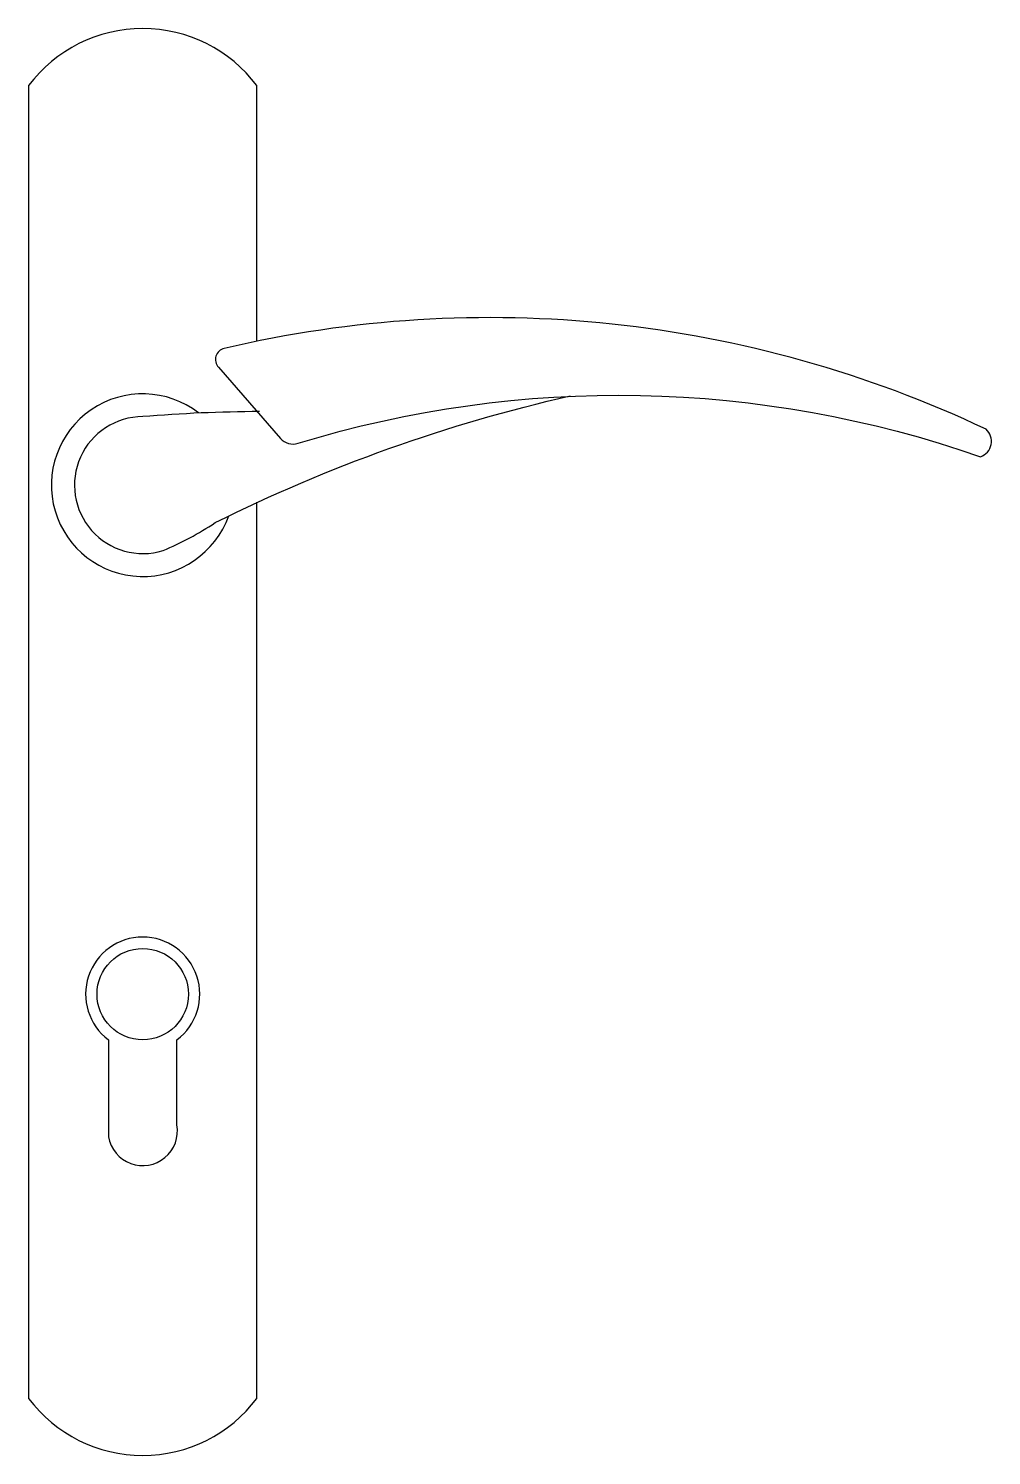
# Model space of a CAD drawing. Header units: metres. Extents: x 98 to 301, y 749 to 1049.
import ezdxf

# ---------------------------------------------------------------- set-up
doc = ezdxf.new("R2010")
doc.units = ezdxf.units.M
doc.layers.add('3', color=3, linetype='Continuous')
doc.layers.add('7', color=7, linetype='Continuous')

msp = doc.modelspace()

# ---------------------------------------------------------------- linework, layer by layer
at = {"layer": '3'}
msp.add_circle((122.38, 845.74), 9.6, dxfattribs=at)
at = {"layer": '7'}
for points in [[(146.38, 983), (146.38, 1036.75, 0.5), (98.38, 1036.75), (98.38, 760.75, 0.5), (146.38, 760.75), (146.38, 949.15)], [(146.91, 968.21, 0.02), (122.38, 967.15, 1.16), (126.66, 939, 0.05), (137.6, 944.87, -0.06), (212.24, 971.51)]]:
    msp.add_lwpolyline(points, format="xyb", dxfattribs=at)
for points in [[(299.65, 964.51, 0.17), (139.52, 981.49, 0.57), (138.28, 977.55), (151.31, 962.59, 0.29), (155.03, 961.55, -0.16), (298.49, 958.72, 0.57)], [(115.18, 815.74, 1), (129.58, 818.23), (129.58, 836.14, 3), (115.18, 836.14)]]:
    msp.add_lwpolyline(points, format="xyb", close=True, dxfattribs=at)
msp.add_lwpolyline([(146.38, 968.21), (146.38, 968.25)], dxfattribs=at)
msp.add_arc((122.38, 952.75), 19.2, 52.29, 340.41, dxfattribs=at)

doc.saveas('drawing.dxf')
